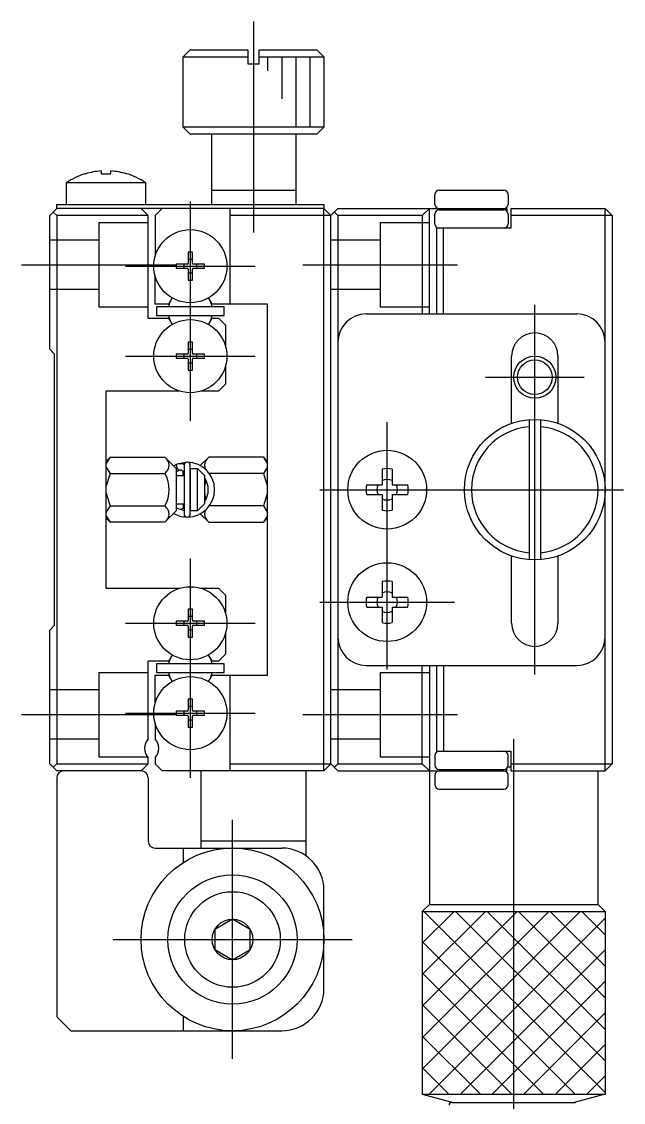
# Model space of a CAD drawing. Extents: x -2 to 285, y 0 to 196.
# Drawn here: x -1.6 to 41.2, y 66.4 to 143.2 of the extents above; entities that cross this region are included whole.
import ezdxf

# ---------------------------------------------------------------- set-up
doc = ezdxf.new("R2010")
doc.units = 0
doc.linetypes.add('CENTER', pattern=[50.8, 31.75, -6.35, 6.35, -6.35])
doc.linetypes.add('DASHED', pattern=[19.05, 12.7, -6.35])
doc.layers.get('0').update_dxf_attribs({"linetype": 'CONTINUOUS'})
doc.layers.add('CENTER', color=1, linetype='CENTER')

msp = doc.modelspace()

# ---------------------------------------------------------------- linework, layer by layer
at = {"color": 7, "linetype": 'CONTINUOUS'}
for p, q in [((9.892, 140.748), (10.392, 141.248)), ((9.892, 140.748), (14.492, 140.748)), ((9.892, 135.748), (9.892, 140.748)), ((10.392, 141.248), (14.492, 141.248)), ((14.492, 141.248), (14.492, 140.248)), ((15.292, 140.248), (15.292, 141.248)), ((15.292, 141.248), (19.392, 141.248)), ((15.292, 140.748), (19.892, 140.748)), ((19.392, 141.248), (19.892, 140.748)), ((19.892, 140.748), (19.892, 135.748)), ((14.492, 140.248), (15.292, 140.248)), ((19.892, 135.748), (9.892, 135.748)), ((10.392, 135.248), (9.892, 135.748)), ((19.892, 135.748), (19.392, 135.248)), ((19.392, 135.248), (10.392, 135.248)), ((11.892, 135.248), (11.892, 130.248)), ((17.892, 135.248), (17.892, 130.248)), ((2.892, 132.417), (2.934, 132.417)), ((4.042, 132.623), (4.042, 132.417)), ((4.042, 132.417), (4.742, 132.417)), ((4.742, 132.417), (4.742, 132.623)), ((5.892, 132.417), (5.851, 132.417)), ((1.592, 130.248), (1.592, 131.79)), ((1.592, 131.79), (7.192, 131.79)), ((7.192, 131.79), (7.192, 130.248)), ((11.892, 131.248), (17.892, 131.248)), ((27.792, 130.248), (27.792, 130.948)), ((28.092, 131.248), (32.692, 131.248)), ((32.992, 130.948), (32.992, 130.248)), ((0.892, 129.948), (0.392, 129.448)), ((0.892, 130.248), (19.892, 130.248)), ((0.892, 129.948), (0.892, 130.248)), ((19.892, 129.948), (0.892, 129.948)), ((6.892, 129.948), (7.392, 129.448)), ((7.892, 129.448), (8.392, 129.948)), ((13.192, 129.948), (13.192, 123.148)), ((19.892, 130.248), (19.892, 129.948)), ((19.892, 129.948), (20.392, 129.448)), ((19.892, 89.948), (19.892, 129.948)), ((20.392, 129.448), (20.892, 129.948)), ((20.892, 129.948), (27.392, 129.948)), ((27.392, 129.948), (26.892, 129.448)), ((27.392, 122.448), (27.392, 129.948)), ((27.392, 129.948), (32.892, 129.948)), ((28.842, 129.948), (28.842, 129.848)), ((28.971, 129.948), (28.971, 129.848)), ((30.392, 129.948), (30.392, 129.848)), ((31.771, 129.948), (31.771, 129.848)), ((31.942, 129.948), (31.942, 129.848)), ((32.392, 129.948), (32.392, 129.848)), ((32.892, 129.948), (32.892, 129.771)), ((33.192, 129.948), (39.892, 129.948)), ((33.192, 129.948), (33.192, 128.548)), ((39.892, 129.948), (40.392, 129.448)), ((39.892, 89.948), (39.892, 129.948)), ((0.392, 119.948), (0.392, 129.448)), ((0.892, 129.448), (0.642, 129.698)), ((7.392, 129.448), (0.892, 129.448)), ((0.892, 129.448), (0.892, 90.448)), ((7.392, 122.148), (7.392, 129.448)), ((7.892, 129.448), (7.892, 126.562)), ((20.392, 129.448), (13.192, 129.448)), ((20.392, 90.448), (20.392, 129.448)), ((20.892, 129.448), (20.642, 129.698)), ((26.892, 129.448), (20.892, 129.448)), ((20.892, 129.448), (20.892, 90.448)), ((26.892, 129.448), (26.892, 122.448)), ((27.792, 128.848), (27.792, 129.548)), ((28.092, 129.848), (32.692, 129.848)), ((32.992, 129.548), (32.992, 128.848)), ((40.392, 129.448), (33.192, 129.448)), ((40.392, 129.448), (40.392, 90.448)), ((33.192, 128.548), (27.892, 128.548)), ((27.892, 128.548), (27.892, 122.448)), ((28.392, 122.448), (28.392, 128.548)), ((32.892, 128.624), (32.892, 128.548)), ((10.537, 126.848), (10.247, 126.848)), ((10.247, 126.848), (10.247, 126.053)), ((10.537, 126.318), (10.247, 126.318)), ((10.537, 126.053), (10.537, 126.848)), ((10.187, 125.993), (9.392, 125.993)), ((9.392, 125.993), (9.392, 125.703)), ((9.392, 125.703), (10.187, 125.703)), ((9.922, 125.993), (9.922, 125.703)), ((10.247, 125.643), (10.247, 124.848)), ((10.247, 125.378), (10.537, 125.378)), ((10.537, 124.848), (10.537, 125.643)), ((11.392, 125.993), (10.597, 125.993)), ((10.597, 125.703), (11.392, 125.703)), ((10.862, 125.703), (10.862, 125.993)), ((11.392, 125.703), (11.392, 125.993)), ((7.892, 123.148), (7.892, 125.133)), ((10.247, 124.848), (10.537, 124.848)), ((8.842, 123.148), (7.892, 123.148)), ((8.992, 123.408), (8.842, 123.148)), ((11.943, 123.148), (11.793, 123.408)), ((15.892, 123.148), (11.943, 123.148)), ((15.892, 96.748), (15.892, 123.148)), ((12.792, 122.948), (7.992, 122.948)), ((7.992, 122.948), (7.992, 122.348)), ((7.992, 122.348), (12.792, 122.348)), ((12.792, 122.348), (12.792, 122.948)), ((22.892, 122.448), (37.892, 122.448)), ((7.392, 122.148), (8.842, 122.148)), ((8.842, 122.148), (8.971, 121.924)), ((11.725, 121.779), (11.942, 122.148)), ((11.942, 122.148), (12.392, 122.148)), ((12.392, 122.148), (12.892, 121.648)), ((12.892, 121.648), (12.892, 120.162)), ((0.742, 119.598), (0.392, 119.948)), ((10.537, 120.448), (10.247, 120.448)), ((10.247, 120.448), (10.247, 119.653)), ((10.537, 119.653), (10.537, 120.448)), ((0.742, 100.298), (0.742, 119.598)), ((10.187, 119.593), (9.392, 119.593)), ((9.392, 119.593), (9.392, 119.303)), ((9.392, 119.303), (10.187, 119.303)), ((9.922, 119.593), (9.922, 119.303)), ((10.537, 119.918), (10.247, 119.918)), ((10.247, 119.243), (10.247, 118.448)), ((10.537, 118.448), (10.537, 119.243)), ((11.392, 119.593), (10.597, 119.593)), ((10.597, 119.303), (11.392, 119.303)), ((10.862, 119.303), (10.862, 119.593)), ((11.392, 119.303), (11.392, 119.593)), ((33.242, 114.668), (33.242, 119.448)), ((36.542, 119.448), (36.542, 114.668)), ((10.247, 118.978), (10.537, 118.978)), ((10.247, 118.448), (10.537, 118.448)), ((12.892, 118.733), (12.892, 117.448)), ((9.678, 116.948), (4.392, 116.948)), ((4.392, 116.948), (4.392, 102.948)), ((12.392, 116.948), (11.107, 116.948)), ((12.892, 117.448), (12.392, 116.948)), ((34.492, 114.932), (34.492, 104.964)), ((35.292, 114.932), (35.292, 104.964)), ((4.392, 111.957), (4.692, 112.257)), ((4.692, 112.257), (4.392, 111.777)), ((4.392, 111.583), (4.692, 111.102)), ((4.692, 112.257), (8.582, 112.257)), ((8.582, 112.257), (9.392, 111.447)), ((9.2, 111.639), (9.386, 111.734)), ((9.383, 111.728), (9.382, 111.723)), ((9.382, 111.723), (9.382, 111.716)), ((9.382, 111.716), (9.383, 111.708)), ((9.386, 111.734), (9.383, 111.731)), ((9.383, 111.731), (9.383, 111.728)), ((9.383, 111.708), (9.385, 111.699)), ((9.385, 111.699), (9.387, 111.688)), ((9.418, 111.747), (9.386, 111.734)), ((9.386, 111.734), (9.386, 111.734)), ((9.387, 111.688), (9.39, 111.676)), ((9.39, 111.676), (9.393, 111.663)), ((9.393, 111.663), (9.398, 111.649)), ((9.398, 111.649), (9.402, 111.634)), ((9.402, 111.634), (9.413, 111.602)), ((9.413, 111.602), (9.427, 111.568)), ((9.486, 111.769), (9.418, 111.747)), ((9.427, 111.568), (9.441, 111.532)), ((9.441, 111.532), (9.457, 111.497)), ((9.457, 111.497), (9.473, 111.462)), ((9.52, 111.778), (9.486, 111.769)), ((9.556, 111.785), (9.52, 111.778)), ((9.591, 111.79), (9.556, 111.785)), ((9.626, 111.793), (9.591, 111.79)), ((10.129, 111.894), (9.618, 111.792)), ((9.662, 111.794), (9.626, 111.793)), ((9.698, 111.794), (9.662, 111.794)), ((9.733, 111.792), (9.698, 111.794)), ((9.769, 111.788), (9.733, 111.792)), ((9.804, 111.782), (9.769, 111.788)), ((9.839, 111.775), (9.804, 111.782)), ((9.874, 111.765), (9.839, 111.775)), ((9.908, 111.754), (9.874, 111.765)), ((9.941, 111.742), (9.908, 111.754)), ((9.952, 111.737), (9.941, 111.742)), ((9.942, 111.673), (9.942, 108.223)), ((10.392, 108.223), (10.392, 111.673)), ((11.702, 112.257), (11.103, 111.657)), ((15.592, 112.257), (11.702, 112.257)), ((15.892, 111.957), (15.592, 112.257)), ((15.592, 112.257), (15.892, 111.777)), ((15.892, 111.583), (15.592, 111.102)), ((4.692, 111.102), (4.392, 110.142)), ((4.692, 111.102), (8.582, 111.102)), ((9.392, 111.447), (9.392, 108.448)), ((9.392, 111.233), (9.565, 111.322)), ((9.392, 110.948), (9.942, 110.948)), ((9.473, 111.462), (9.489, 111.429)), ((9.489, 111.429), (9.505, 111.4)), ((9.505, 111.4), (9.513, 111.386)), ((9.513, 111.386), (9.516, 111.38)), ((9.516, 111.38), (9.52, 111.374)), ((9.52, 111.374), (9.527, 111.363)), ((9.527, 111.363), (9.534, 111.353)), ((9.534, 111.353), (9.54, 111.344)), ((9.54, 111.344), (9.546, 111.337)), ((9.546, 111.337), (9.551, 111.331)), ((9.551, 111.331), (9.556, 111.326)), ((9.556, 111.326), (9.56, 111.323)), ((9.56, 111.323), (9.565, 111.322)), ((9.892, 110.948), (9.892, 111.229)), ((10.392, 111.448), (10.892, 111.448)), ((10.392, 111.448), (10.392, 108.448)), ((10.892, 111.448), (11.392, 110.948)), ((10.892, 108.448), (10.892, 111.448)), ((11.392, 110.948), (11.392, 108.948)), ((15.592, 111.102), (11.737, 111.102)), ((15.592, 111.102), (15.892, 110.142)), ((24.042, 111.406), (24.042, 110.298)), ((24.742, 111.406), (24.742, 110.298)), ((22.934, 110.298), (24.042, 110.298)), ((24.742, 110.298), (25.851, 110.298)), ((4.392, 109.753), (4.692, 108.793)), ((15.892, 109.753), (15.592, 108.793)), ((22.934, 109.598), (24.042, 109.598)), ((24.042, 109.598), (24.042, 108.489)), ((24.742, 109.598), (24.742, 108.489)), ((24.742, 109.598), (25.851, 109.598)), ((4.692, 108.793), (4.392, 108.313)), ((4.692, 108.793), (8.582, 108.793)), ((9.392, 108.448), (8.582, 107.638)), ((9.392, 108.948), (9.942, 108.948)), ((9.392, 108.66), (9.942, 108.463)), ((9.892, 108.948), (9.892, 108.667)), ((10.892, 108.448), (10.392, 108.448)), ((11.392, 108.948), (10.892, 108.448)), ((15.592, 108.793), (11.737, 108.793)), ((15.592, 108.793), (15.892, 108.313)), ((4.392, 108.119), (4.692, 107.638)), ((4.692, 107.638), (4.392, 107.938)), ((11.103, 108.238), (11.702, 107.638)), ((15.892, 108.119), (15.592, 107.638)), ((15.592, 107.638), (15.892, 107.938)), ((8.582, 107.638), (4.692, 107.638)), ((11.702, 107.638), (15.592, 107.638)), ((33.242, 100.448), (33.242, 105.228)), ((36.542, 105.228), (36.542, 100.448)), ((24.042, 103.406), (24.042, 102.298)), ((24.742, 103.406), (24.742, 102.298)), ((4.392, 102.948), (9.678, 102.948)), ((11.107, 102.948), (12.392, 102.948)), ((12.392, 102.948), (12.892, 102.448)), ((12.892, 102.448), (12.892, 101.162)), ((22.934, 102.298), (24.042, 102.298)), ((24.742, 102.298), (25.851, 102.298)), ((22.934, 101.598), (24.042, 101.598)), ((24.042, 101.598), (24.042, 100.489)), ((24.742, 101.598), (24.742, 100.489)), ((24.742, 101.598), (25.851, 101.598)), ((10.537, 101.448), (10.247, 101.448)), ((10.247, 101.448), (10.247, 100.653)), ((10.537, 100.918), (10.247, 100.918)), ((10.537, 100.653), (10.537, 101.448)), ((0.392, 99.948), (0.742, 100.298)), ((10.187, 100.593), (9.392, 100.593)), ((9.392, 100.593), (9.392, 100.303)), ((9.392, 100.303), (10.187, 100.303)), ((9.922, 100.593), (9.922, 100.303)), ((10.247, 100.243), (10.247, 99.448)), ((10.247, 99.978), (10.537, 99.978)), ((10.537, 99.448), (10.537, 100.243)), ((11.392, 100.593), (10.597, 100.593)), ((10.597, 100.303), (11.392, 100.303)), ((10.862, 100.303), (10.862, 100.593)), ((11.392, 100.303), (11.392, 100.593)), ((0.392, 90.448), (0.392, 99.948)), ((10.247, 99.448), (10.537, 99.448)), ((12.892, 99.733), (12.892, 98.248)), ((8.842, 97.748), (7.392, 97.748)), ((7.392, 92.209), (7.392, 97.748)), ((8.971, 97.971), (8.842, 97.748)), ((11.942, 97.748), (11.771, 98.044)), ((12.392, 97.748), (11.942, 97.748)), ((12.892, 98.248), (12.392, 97.748)), ((12.792, 97.548), (7.992, 97.548)), ((7.992, 97.548), (7.992, 96.948)), ((7.992, 96.948), (12.792, 96.948)), ((12.792, 96.948), (12.792, 97.548)), ((22.892, 97.448), (37.892, 97.448)), ((26.892, 90.448), (26.892, 97.448)), ((27.392, 97.448), (27.392, 80.448)), ((27.892, 97.448), (27.892, 91.348)), ((28.392, 97.448), (28.392, 91.348)), ((7.892, 94.762), (7.892, 96.748)), ((7.892, 96.748), (8.842, 96.748)), ((8.842, 96.748), (8.992, 96.488)), ((11.793, 96.488), (11.943, 96.748)), ((11.943, 96.748), (15.892, 96.748)), ((13.192, 96.748), (13.192, 89.948)), ((10.537, 95.048), (10.247, 95.048)), ((10.247, 95.048), (10.247, 94.253)), ((10.537, 94.253), (10.537, 95.048)), ((10.187, 94.193), (9.392, 94.193)), ((9.392, 94.193), (9.392, 93.903)), ((9.392, 93.903), (10.187, 93.903)), ((9.922, 94.193), (9.922, 93.903)), ((10.537, 94.518), (10.247, 94.518)), ((10.247, 93.843), (10.247, 93.048)), ((10.537, 93.048), (10.537, 93.843)), ((11.392, 94.193), (10.597, 94.193)), ((10.597, 93.903), (11.392, 93.903)), ((10.862, 93.903), (10.862, 94.193)), ((11.392, 93.903), (11.392, 94.193)), ((7.892, 93.333), (7.892, 92.209)), ((10.247, 93.578), (10.537, 93.578)), ((10.247, 93.048), (10.537, 93.048)), ((7.392, 90.448), (7.392, 90.886)), ((7.892, 90.886), (7.892, 90.448)), ((27.792, 91.048), (27.792, 90.348)), ((27.892, 91.348), (33.192, 91.348)), ((32.892, 91.271), (32.892, 91.348)), ((32.992, 90.348), (32.992, 91.048)), ((33.192, 91.348), (33.192, 89.948)), ((0.892, 89.948), (0.392, 90.448)), ((0.892, 90.448), (0.642, 90.198)), ((0.892, 90.448), (7.392, 90.448)), ((7.392, 90.448), (6.892, 89.948)), ((7.892, 90.448), (8.392, 89.948)), ((13.192, 90.448), (20.392, 90.448)), ((20.392, 90.448), (19.892, 89.948)), ((20.892, 89.948), (20.392, 90.448)), ((20.892, 90.448), (20.642, 90.198)), ((20.892, 90.448), (26.892, 90.448)), ((26.892, 90.448), (27.392, 89.948)), ((28.092, 90.048), (32.692, 90.048)), ((28.842, 89.948), (28.842, 90.048)), ((28.971, 89.948), (28.971, 90.048)), ((30.392, 89.948), (30.392, 90.048)), ((31.771, 89.948), (31.771, 90.048)), ((31.942, 89.948), (31.942, 90.048)), ((32.392, 89.948), (32.392, 90.048)), ((32.892, 89.948), (32.892, 90.124)), ((33.192, 90.198), (32.952, 90.198)), ((33.192, 90.448), (40.392, 90.448)), ((40.392, 90.448), (39.892, 89.948)), ((6.892, 89.948), (0.892, 89.948)), ((0.892, 89.448), (0.892, 72.448)), ((7.392, 89.448), (7.392, 84.948)), ((19.892, 89.948), (8.392, 89.948)), ((11.142, 89.948), (11.142, 84.448)), ((18.642, 83.884), (18.642, 89.948)), ((20.892, 89.948), (32.892, 89.948)), ((27.792, 89.648), (27.792, 88.948)), ((32.992, 88.948), (32.992, 89.648)), ((33.192, 89.948), (39.892, 89.948)), ((39.392, 80.448), (39.392, 89.948)), ((28.092, 88.648), (32.692, 88.648)), ((18.642, 84.948), (11.142, 84.948)), ((7.892, 84.448), (16.892, 84.448)), ((9.892, 84.448), (9.892, 83.425)), ((19.892, 74.448), (19.892, 81.448)), ((27.392, 80.448), (26.892, 79.948)), ((27.392, 80.448), (39.392, 80.448)), ((39.392, 80.448), (39.892, 79.948)), ((13.392, 79.391), (12.142, 78.669)), ((14.642, 78.669), (13.392, 79.391)), ((26.892, 79.948), (26.892, 66.948)), ((26.892, 79.948), (39.892, 79.948)), ((39.892, 79.948), (39.892, 66.948)), ((12.142, 78.669), (12.142, 77.226)), ((14.642, 77.226), (14.642, 78.669)), ((12.142, 77.226), (13.392, 76.504)), ((13.392, 76.504), (14.642, 77.226)), ((0.892, 72.448), (1.892, 71.448)), ((9.892, 72.47), (9.892, 71.448)), ((1.892, 71.448), (16.892, 71.448)), ((26.892, 66.948), (29.092, 66.358)), ((26.892, 66.948), (39.892, 66.948)), ((39.892, 66.948), (37.692, 66.358)), ((28.992, 66.358), (37.792, 66.358))]:
    msp.add_line(p, q, dxfattribs=at)
at = {"color": 3, "linetype": 'CONTINUOUS'}
for p, q in [((15.892, 140.748), (15.892, 139.748)), ((16.892, 140.748), (16.892, 137.748)), ((17.892, 140.748), (17.892, 135.748)), ((18.892, 140.748), (18.892, 135.748)), ((26.892, 79.937), (26.904, 79.948)), ((26.892, 77.692), (29.149, 79.948)), ((26.892, 75.447), (31.394, 79.948)), ((26.892, 73.202), (33.639, 79.948)), ((26.892, 70.956), (35.884, 79.948)), ((26.892, 68.711), (38.129, 79.948)), ((39.892, 67.06), (27.004, 79.948)), ((27.374, 66.948), (39.892, 79.466)), ((39.892, 69.305), (29.249, 79.948)), ((39.892, 71.55), (31.494, 79.948)), ((39.892, 73.795), (33.739, 79.948)), ((39.892, 76.04), (35.985, 79.948)), ((39.892, 78.285), (38.23, 79.948)), ((37.76, 66.948), (26.892, 77.815)), ((29.619, 66.948), (39.892, 77.221)), ((35.515, 66.948), (26.892, 75.57)), ((31.864, 66.948), (39.892, 74.976)), ((33.27, 66.948), (26.892, 73.325)), ((34.109, 66.948), (39.892, 72.731)), ((31.025, 66.948), (26.892, 71.08)), ((36.354, 66.948), (39.892, 70.486)), ((28.779, 66.948), (26.892, 68.835)), ((38.599, 66.948), (39.892, 68.241))]:
    msp.add_line(p, q, dxfattribs=at)
at = {"color": 3, "linetype": 'DASHED'}
for p, q in [((3.892, 128.948), (7.392, 128.948)), ((3.892, 128.948), (3.892, 122.948)), ((23.892, 128.948), (27.392, 128.948)), ((23.892, 128.948), (23.892, 122.948)), ((3.892, 127.698), (0.392, 127.698)), ((23.892, 127.698), (20.392, 127.698)), ((3.892, 124.198), (0.392, 124.198)), ((23.892, 124.198), (20.392, 124.198)), ((3.892, 122.948), (7.392, 122.948)), ((23.892, 122.948), (27.392, 122.948)), ((3.892, 96.948), (7.392, 96.948)), ((3.892, 96.948), (3.892, 90.948)), ((23.892, 96.948), (27.392, 96.948)), ((23.892, 96.948), (23.892, 90.948)), ((3.892, 95.698), (0.392, 95.698)), ((23.892, 95.698), (20.392, 95.698)), ((3.892, 92.198), (0.392, 92.198)), ((23.892, 92.198), (20.392, 92.198)), ((3.892, 90.948), (7.342, 90.948)), ((23.892, 90.948), (27.392, 90.948))]:
    msp.add_line(p, q, dxfattribs=at)
at = {"color": 7, "linetype": 'CONTINUOUS'}
for centre, radius in [((10.392, 125.848), 2.6), ((10.392, 119.448), 2.6), ((34.892, 117.948), 1.23), ((34.892, 109.948), 5), ((24.392, 109.948), 2.8), ((24.392, 101.948), 2.8), ((10.392, 100.448), 2.6), ((10.392, 94.048), 2.6), ((13.392, 77.948), 6.5), ((13.392, 77.948), 4.6), ((13.392, 77.948), 3.4), ((13.392, 77.948), 1.443)]:
    msp.add_circle(centre, radius, dxfattribs=at)
at = {"color": 3, "linetype": 'CONTINUOUS'}
msp.add_circle((34.892, 117.948), 1.5, dxfattribs=at)
at = {"color": 7, "linetype": 'CONTINUOUS'}
for centre, radius, start, end in [((4.392, 127.648), 5, 107.4576, 124.0558), ((4.392, 127.648), 4.988, 94.02392, 107.00386), ((4.392, 127.648), 4.988, 72.99614, 85.97608), ((4.392, 127.648), 5, 55.9442, 72.5424), ((28.092, 130.948), 0.3, 90, 180), ((32.692, 130.948), 0.3, 360, 90), ((28.092, 130.248), 0.3, 180, 270), ((32.692, 130.248), 0.3, 270, 0), ((28.092, 129.548), 0.3, 90, 180), ((32.692, 129.548), 0.3, 360, 90), ((28.092, 128.848), 0.3, 180, 270), ((32.692, 128.848), 0.3, 270, 0), ((10.187, 126.053), 0.06, 270, 360), ((10.187, 125.643), 0.06, 360, 90), ((10.597, 126.053), 0.06, 180, 270), ((10.597, 125.643), 0.06, 90, 180), ((10.392, 122.648), 1.587, 143.80278, 169.10695), ((10.507, 122.533), 1.75, 142.99391, 151.37864), ((10.392, 122.648), 1.587, 10.89305, 36.19722), ((10.277, 122.533), 1.75, 28.62136, 37.00609), ((10.392, 122.648), 1.587, 190.89305, 216.19722), ((10.392, 122.648), 1.587, 323.80278, 349.10695), ((22.892, 120.448), 2, 90, 180), ((37.892, 120.448), 2, 0, 90), ((10.507, 122.763), 1.75, 208.62136, 217.00609), ((10.277, 122.763), 1.75, 322.99391, 331.37864), ((34.892, 119.448), 1.65, 0, 180), ((10.187, 119.653), 0.06, 270, 0), ((10.187, 119.243), 0.06, 0, 90), ((10.597, 119.653), 0.06, 180, 270), ((10.597, 119.243), 0.06, 90, 180), ((34.892, 109.948), 4.5, 95.09969, 264.90031), ((34.892, 109.948), 4.5, 275.09969, 84.90031), ((7.555, 111.216), 1.463, 30.88012, 44.61267), ((8.337, 111.679), 0.554, 329.09262, 31.28303), ((10.167, 111.673), 0.225, 0, 180), ((10.167, 109.948), 1.949, 270.77708, 89.2567), ((11.947, 111.679), 0.554, 148.71697, 210.90738), ((12.73, 111.216), 1.463, 135.38733, 149.11988), ((7.609, 112.104), 1.397, 314.1651, 329.47028), ((6.581, 109.948), 2.311, 330.01627, 29.98373), ((9.671, 111.073), 0.271, 359.2271, 113.1859), ((10.166, 109.947), 1.502, 324.72926, 35.27074), ((24.392, 109.948), 1.5, 76.50661, 103.49339), ((13.704, 109.948), 2.311, 162.57627, 197.43585), ((24.392, 109.948), 1.5, 166.50659, 193.49337), ((24.392, 109.948), 0.734, 151.53807, 208.46184), ((24.392, 109.948), 0.734, 61.53812, 118.46188), ((24.392, 109.948), 0.734, 331.53816, 28.46193), ((24.392, 109.948), 1.5, 346.50663, 13.49341), ((24.392, 109.948), 0.734, 241.53812, 298.46188), ((7.609, 107.791), 1.397, 30.52972, 45.8349), ((8.337, 108.216), 0.554, 328.71697, 30.90738), ((9.669, 108.824), 0.274, 275.34968, 0.37007), ((11.947, 108.216), 0.554, 149.06156, 211.28303), ((24.392, 109.948), 1.5, 256.50661, 283.49339), ((7.555, 108.679), 1.463, 315.38607, 329.11988), ((10.167, 109.948), 1.949, 240.24306, 269.2186), ((10.167, 108.223), 0.225, 180, 0), ((12.73, 108.679), 1.463, 210.88012, 224.61142), ((7.555, 108.679), 1.463, 314.61267, 314.61393), ((24.392, 101.948), 1.5, 76.50661, 103.49339), ((24.392, 101.948), 1.5, 166.50659, 193.49337), ((24.392, 101.948), 0.734, 151.53807, 208.46184), ((24.392, 101.948), 0.734, 61.53812, 118.46188), ((24.392, 101.948), 0.734, 331.53816, 28.46193), ((24.392, 101.948), 1.5, 346.50663, 13.49341), ((24.392, 101.948), 0.734, 241.53812, 298.46188), ((10.187, 100.653), 0.06, 270, 360), ((10.187, 100.243), 0.06, 0, 90), ((10.597, 100.653), 0.06, 180, 270), ((10.597, 100.243), 0.06, 90, 180), ((24.392, 101.948), 1.5, 256.50661, 283.49339), ((34.892, 100.448), 1.65, 180, 0), ((22.892, 99.448), 2, 180, 270), ((37.892, 99.448), 2, 270, 0), ((10.392, 97.248), 1.587, 143.80278, 169.10695), ((10.507, 97.133), 1.75, 142.99391, 151.37864), ((10.392, 97.248), 1.587, 10.89305, 36.19722), ((10.277, 97.133), 1.75, 28.62136, 37.00609), ((10.392, 97.248), 1.587, 190.89305, 216.19722), ((10.392, 97.248), 1.587, 323.80278, 349.10695), ((10.507, 97.363), 1.75, 208.62136, 217.00609), ((10.277, 97.363), 1.75, 322.99391, 331.37864), ((10.187, 94.253), 0.06, 270, 0), ((10.187, 93.843), 0.06, 0, 90), ((10.597, 94.253), 0.06, 180, 270), ((10.597, 93.843), 0.06, 90, 180), ((8.142, 91.548), 1, 138.59038, 221.40962), ((7.142, 91.548), 1, 318.59038, 41.40962), ((28.092, 91.048), 0.3, 90, 180), ((32.692, 91.048), 0.3, 0, 90), ((28.092, 90.348), 0.3, 180, 270), ((32.692, 90.348), 0.3, 270, 0), ((1.392, 89.448), 0.5, 90, 180), ((6.892, 89.448), 0.5, 0, 90), ((28.092, 89.648), 0.3, 90, 180), ((32.692, 89.648), 0.3, 0, 90), ((28.092, 88.948), 0.3, 180, 270), ((32.692, 88.948), 0.3, 270, 0), ((7.892, 84.948), 0.5, 180, 270), ((16.892, 81.448), 3, 360, 90), ((16.892, 74.448), 3, 270, 360), ((28.992, 66.158), 0.2, 90, 180)]:
    msp.add_arc(centre, radius, start, end, dxfattribs=at)
at = {"layer": 'CENTER', "color": 1, "linetype": 'CENTER'}
for p, q in [((14.892, 143.248), (14.892, 128.248)), ((10.392, 130.448), (10.392, 114.848)), ((-1.608, 125.948), (9.392, 125.948)), ((5.792, 125.848), (14.992, 125.848)), ((18.392, 125.948), (29.392, 125.948)), ((34.892, 96.798), (34.892, 123.098)), ((5.792, 119.448), (14.992, 119.448)), ((31.392, 117.948), (38.392, 117.948)), ((24.392, 97.148), (24.392, 114.748)), ((19.592, 109.948), (41.192, 109.948)), ((10.392, 105.048), (10.392, 89.448)), ((19.592, 101.948), (29.192, 101.948)), ((5.792, 100.448), (14.992, 100.448)), ((-1.608, 93.948), (9.392, 93.948)), ((5.792, 94.048), (14.992, 94.048)), ((18.392, 93.948), (29.392, 93.948)), ((33.392, 61.903), (33.392, 92.203)), ((13.392, 69.448), (13.392, 86.448)), ((4.892, 77.948), (21.892, 77.948))]:
    msp.add_line(p, q, dxfattribs=at)

doc.saveas('drawing.dxf')
